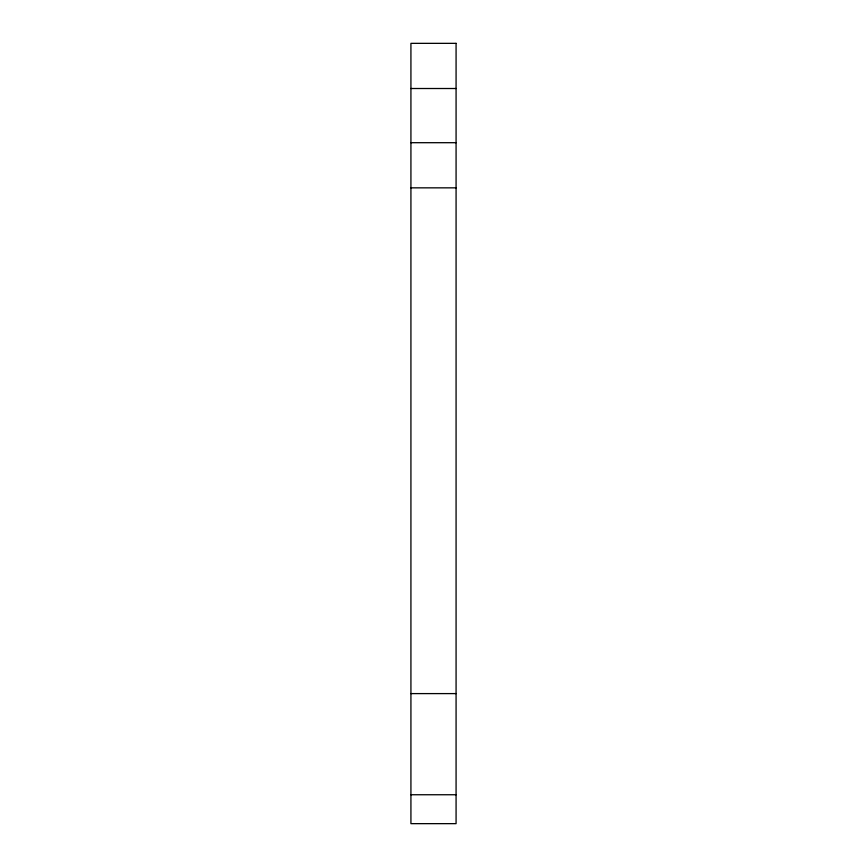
<?xml version="1.0" encoding="UTF-8"?>
<svg xmlns="http://www.w3.org/2000/svg" width="867" height="867" viewBox="0 0 867 867"><rect width="100%" height="100%" fill="white"/><g stroke="black" fill="none" stroke-linecap="round" stroke-linejoin="round"><path stroke-width="1.3" d="M410.925 88.51L456.075 88.51M410.925 142.697L456.075 142.697M410.925 187.846L456.075 187.846M410.925 693.6L456.075 693.6M410.925 794.746L456.075 794.746M456.075 43.35L410.925 43.35L410.925 823.65L456.075 823.65L456.075 43.35"/></g></svg>
